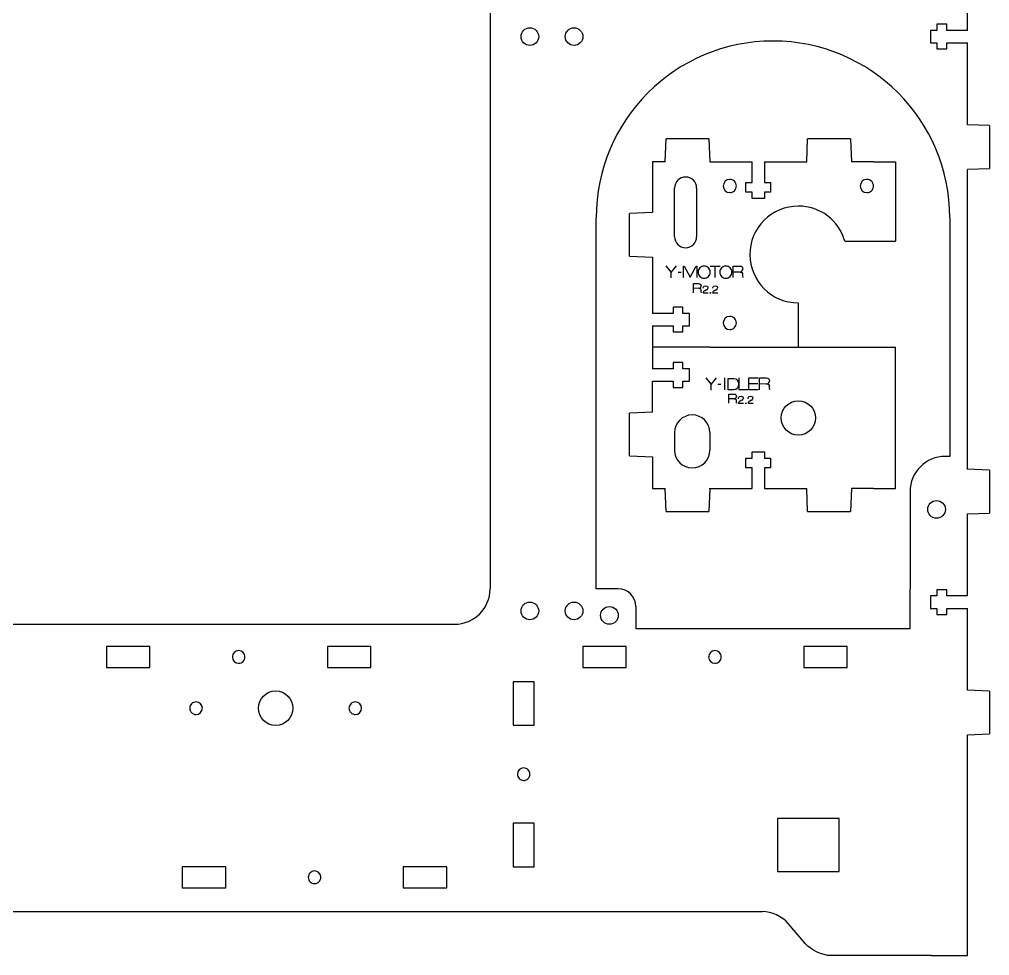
# Model space of a CAD drawing. Extents: x 49 to 1952, y 75 to 1350.
# Drawn here: x 842.2 to 1061.6, y 74.5 to 286.4 of the extents above; entities that cross this region are included whole.
import ezdxf

# ---------------------------------------------------------------- set-up
doc = ezdxf.new("R2010")
doc.units = 0
doc.header["$MEASUREMENT"] = 0
for name, color, linetype in [('4_8MM_TABS_-_PLYWOOD', 160, 'Continuous'), ('PASS_1', 1, 'Continuous'), ('PASS_2', 5, 'Continuous'), ('PASS_3', 7, 'Continuous'), ('RASTER_-_LETTERS', 3, 'Continuous'), ('T-SLOT_-_PLYWOOD', 7, 'Continuous')]:
    doc.layers.add(name, color=color, linetype=linetype)

msp = doc.modelspace()

# ---------------------------------------------------------------- linework, layer by layer
at = {"layer": '4_8MM_TABS_-_PLYWOOD', "color": 5}
for p, q in [((871.69, 144.54), (861.84, 144.54)), ((861.84, 144.54), (861.84, 139.74)), ((871.69, 139.74), (871.69, 144.54)), ((921.69, 144.54), (911.84, 144.54)), ((911.84, 144.54), (911.84, 139.74)), ((921.69, 139.74), (921.69, 144.54)), ((979.44, 144.54), (969.59, 144.54)), ((969.59, 144.54), (969.59, 139.74)), ((979.44, 139.74), (979.44, 144.54)), ((1029.44, 144.54), (1019.59, 144.54)), ((1019.59, 144.54), (1019.59, 139.74)), ((1029.44, 139.74), (1029.44, 144.54)), ((861.84, 139.74), (871.69, 139.74)), ((911.84, 139.74), (921.69, 139.74)), ((969.59, 139.74), (979.44, 139.74)), ((1019.59, 139.74), (1029.44, 139.74)), ((953.85, 136.54), (953.85, 126.69)), ((958.65, 136.54), (953.85, 136.54)), ((958.65, 126.69), (958.65, 136.54)), ((953.85, 126.69), (958.65, 126.69)), ((953.85, 104.52), (953.85, 94.67)), ((958.65, 104.52), (953.85, 104.52)), ((958.65, 94.67), (958.65, 104.52)), ((888.85, 94.67), (879, 94.67)), ((879, 94.67), (879, 89.87)), ((888.85, 89.87), (888.85, 94.67)), ((938.85, 94.67), (929, 94.67)), ((929, 94.67), (929, 89.87)), ((938.85, 89.87), (938.85, 94.67)), ((953.85, 94.67), (958.65, 94.67)), ((879, 89.87), (888.85, 89.87)), ((929, 89.87), (938.85, 89.87))]:
    msp.add_line(p, q, dxfattribs=at)
for centre, radius, start, end in [((891.77, 142.14), 1.42, 89.9877, 179.9981), ((891.77, 142.14), 1.42, 359.9969, 90.0158), ((999.52, 142.14), 1.42, 89.9877, 179.9981), ((999.52, 142.14), 1.42, 359.9969, 90.0158), ((891.77, 142.14), 1.43, 180.0473, 269.9669), ((891.77, 142.14), 1.42, 269.9903, 359.9969), ((999.52, 142.14), 1.43, 180.0473, 269.9669), ((999.52, 142.14), 1.42, 269.9903, 359.9969), ((956.26, 115.6), 1.43, 90.0473, 179.9669), ((956.25, 115.61), 1.42, 359.9877, 89.9981), ((956.25, 115.61), 1.42, 179.9903, 269.9969), ((956.25, 115.6), 1.42, 269.9969, 0.0158), ((908.93, 92.27), 1.42, 89.9903, 179.9969), ((908.93, 92.27), 1.42, 179.9969, 270.0158), ((908.93, 92.27), 1.43, 0.0473, 89.9669), ((908.93, 92.27), 1.42, 269.9877, 359.9981)]:
    msp.add_arc(centre, radius, start, end, dxfattribs=at)
at = {"layer": 'PASS_1'}
for p, q in [((988.24, 254.23), (988.46, 259.43)), ((998.13, 259.43), (988.46, 259.43)), ((998.13, 259.43), (998.34, 254.23)), ((1020.27, 254.23), (1020.48, 259.43)), ((1030.16, 259.43), (1020.48, 259.43)), ((1030.16, 259.43), (1030.37, 254.23)), ((988.24, 254.23), (985.37, 254.23)), ((985.37, 254.23), (985.37, 242.76)), ((998.34, 254.23), (1007.91, 254.23)), ((1010.71, 254.23), (1020.27, 254.23)), ((1035.37, 254.23), (1030.37, 254.23)), ((1035.37, 254.23), (1040.37, 254.23)), ((1040.37, 254.23), (1040.37, 236.23)), ((985.37, 242.76), (980.17, 242.54)), ((980.17, 232.87), (980.17, 242.54)), ((1028.9, 236.23), (1040.37, 236.23)), ((980.17, 232.87), (985.37, 232.66)), ((985.37, 232.66), (985.37, 219.91)), ((1018.37, 222.28), (1018.37, 212.23)), ((985.37, 217.1), (985.37, 212.23)), ((998.37, 212.23), (985.37, 212.23)), ((985.37, 212.23), (985.37, 207.36)), ((998.37, 212.23), (1012.37, 212.23)), ((1012.37, 212.23), (1040.37, 212.23)), ((1040.37, 180.23), (1040.37, 212.23)), ((985.37, 197.51), (985.37, 204.56)), ((985.37, 197.51), (980.17, 197.29)), ((980.17, 187.62), (980.17, 197.29)), ((980.17, 187.62), (985.37, 187.41)), ((985.37, 187.41), (985.37, 180.23)), ((985.37, 180.23), (988.24, 180.23)), ((988.46, 175.03), (988.24, 180.23)), ((998.34, 180.23), (998.13, 175.03)), ((998.24, 180.23), (1007.91, 180.23)), ((1010.71, 180.23), (1020.27, 180.23)), ((1020.48, 175.03), (1020.27, 180.23)), ((1030.37, 180.23), (1030.16, 175.03)), ((1035.37, 180.23), (1030.37, 180.23)), ((1035.37, 180.23), (1040.37, 180.23)), ((988.46, 175.03), (998.13, 175.03)), ((1020.48, 175.03), (1030.16, 175.03))]:
    msp.add_line(p, q, dxfattribs=at)
for radius, start, end in [(10.95, 89.9968, 179.9996), (10.96, 15.9213, 89.9968), (10.95, 180.0014, 270.0002)]:
    msp.add_arc((1018.37, 233.23), radius, start, end, dxfattribs=at)
at = {"layer": 'PASS_2', "color": 5}
for p, q in [((990.37, 242.26), (990.37, 248.26)), ((995.37, 248.26), (995.37, 242.26)), ((990.37, 237.26), (990.37, 242.26)), ((995.37, 242.26), (995.37, 237.26)), ((990.37, 192.91), (990.37, 188.91)), ((998.37, 192.91), (998.37, 188.91)), ((1027.64, 105.54), (1013.64, 105.54)), ((1013.64, 105.54), (1013.64, 93.54)), ((1027.64, 93.54), (1027.64, 105.54)), ((1013.64, 93.54), (1027.64, 93.54))]:
    msp.add_line(p, q, dxfattribs=at)
for centre, radius in [((957.64, 282.54), 2), ((967.64, 282.54), 2), ((1018.37, 196.23), 3.9), ((1049.64, 175.54), 2), ((957.64, 152.54), 2), ((967.64, 152.54), 2), ((975.64, 151.54), 2)]:
    msp.add_circle(centre, radius, dxfattribs=at)
for centre, radius, start, end in [((992.87, 248.26), 2.5, 0, 180), ((1002.87, 248.73), 1.5, 89.9972, 179.9758), ((1002.87, 248.73), 1.5, 359.983, 90.017), ((1033.87, 248.73), 1.5, 90.0204, 179.9796), ((1033.87, 248.73), 1.5, 359.9658, 90.0746), ((1002.87, 248.73), 1.5, 180.0391, 269.973), ((1002.87, 248.73), 1.5, 269.973, 0.0418), ((1033.87, 248.73), 1.5, 179.9997, 269.9855), ((1033.87, 248.73), 1.5, 269.9855, 359.9889), ((992.87, 237.26), 2.5, 180, 0), ((1002.87, 217.73), 1.5, 89.9972, 179.9758), ((1002.87, 217.73), 1.5, 180.0391, 269.973), ((1002.87, 217.73), 1.5, 359.983, 90.017), ((1002.87, 217.73), 1.5, 269.973, 0.0418), ((994.37, 192.91), 4, 0, 180), ((994.37, 188.91), 4, 180, 0), ((882.14, 130.54), 1.42, 89.987, 180.013), ((882.14, 130.54), 1.42, 359.9988, 89.987), ((918.14, 130.54), 1.42, 89.9881, 180.0133), ((918.14, 130.54), 1.42, 359.9977, 89.9881), ((882.14, 130.54), 1.42, 179.9954, 270.006), ((882.14, 130.54), 1.43, 270.037, 359.9758), ((918.14, 130.54), 1.42, 179.9949, 270.0051), ((918.14, 130.54), 1.43, 270.0379, 359.9749)]:
    msp.add_arc(centre, radius, start, end, dxfattribs=at)
at = {"layer": 'PASS_3'}
for p, q in [((1056.64, 284.44), (1056.64, 302.51)), ((948.64, 297.54), (948.64, 157.54)), ((1056.64, 283.94), (1056.64, 284.44)), ((1056.64, 280.64), (1056.64, 281.14)), ((1056.64, 262.61), (1056.64, 280.64)), ((1061.64, 262.4), (1056.64, 262.61)), ((1061.64, 262.4), (1061.64, 252.71)), ((1056.64, 252.51), (1061.64, 252.71)), ((1056.64, 184.57), (1056.64, 252.47)), ((972.64, 157.54), (972.64, 241.54)), ((1052.64, 241.54), (1052.64, 187.54)), ((1052.64, 187.54), (1051.64, 187.54)), ((1061.64, 184.4), (1056.64, 184.61)), ((1061.64, 184.4), (1061.64, 174.71)), ((1043.64, 179.54), (1043.64, 157.54)), ((1056.64, 174.51), (1061.64, 174.71)), ((1056.64, 156.44), (1056.64, 174.51)), ((948.64, 171.54), (948.64, 157.54)), ((977.64, 157.54), (972.64, 157.54)), ((1043.64, 148.54), (1043.64, 157.54)), ((1056.64, 155.94), (1056.64, 156.44)), ((981.64, 153.54), (981.64, 148.54)), ((1056.64, 152.64), (1056.64, 153.14)), ((1056.64, 134.61), (1056.64, 152.64)), ((666.14, 149.54), (940.64, 149.54)), ((981.64, 148.54), (1043.64, 148.54)), ((1061.64, 134.4), (1056.64, 134.61)), ((1061.64, 134.4), (1061.64, 124.71)), ((1056.64, 124.51), (1061.64, 124.71)), ((1056.64, 109.47), (1056.64, 124.51)), ((1056.64, 74.54), (1056.64, 109.47)), ((750.61, 84.54), (925.63, 84.54)), ((925.63, 84.54), (1010.28, 84.54)), ((1019.96, 77.24), (1016.09, 81.84)), ((1048.43, 74.54), (1025.77, 74.54)), ((1048.43, 74.54), (1056.64, 74.54))]:
    msp.add_line(p, q, dxfattribs=at)
for centre, radius, start, end in [((1012.64, 241.54), 40, 0, 180), ((1051.64, 179.54), 8, 90, 180), ((940.64, 157.54), 8, 270, 360), ((977.64, 153.54), 4, 0, 90)]:
    msp.add_arc(centre, radius, start, end, dxfattribs=at)
for points in [[(1016.09, 81.84), (1014.84, 83.32), (1012.23, 84.54), (1010.28, 84.54)], [(1025.77, 74.54), (1023.82, 74.54), (1021.21, 75.76), (1019.96, 77.24)]]:
    msp.add_open_spline(points, degree=3, dxfattribs=at)
at = {"layer": 'RASTER_-_LETTERS'}
for p, q in [((988.43, 230.66), (989.64, 229.17)), ((989.64, 229.17), (990.85, 230.66)), ((992.41, 228), (992.41, 230.6)), ((992.41, 230.6), (992.53, 230.6)), ((992.53, 230.6), (993.9, 228.07)), ((993.91, 228.07), (995.27, 230.6)), ((995.27, 230.6), (995.39, 230.6)), ((995.39, 230.6), (995.39, 228)), ((998.41, 230.6), (1000.66, 230.6)), ((999.54, 228), (999.54, 230.6)), ((1003.66, 228), (1003.66, 230.6)), ((1003.66, 230.6), (1005.09, 230.6)), ((989.64, 227.94), (989.64, 229.17)), ((991.18, 229.24), (991.88, 229.24)), ((1005.19, 229.26), (1003.66, 229.26)), ((994.64, 224.55), (994.64, 226.64)), ((994.64, 226.64), (995.79, 226.64)), ((995.86, 225.57), (994.64, 225.56)), ((996.83, 224.55), (997.98, 224.55)), ((997.61, 225.23), (997.23, 225.04)), ((998.34, 224.55), (998.62, 224.55)), ((998.48, 224.41), (998.48, 224.69)), ((998.99, 224.55), (1000.14, 224.55)), ((999.77, 225.23), (999.39, 225.04)), ((997.43, 205.28), (998.64, 203.78)), ((998.64, 203.78), (999.85, 205.28)), ((1001.69, 205.28), (1001.69, 202.57)), ((1002.47, 205.18), (1003.75, 205.18)), ((1002.47, 202.57), (1002.47, 205.18)), ((1005.01, 202.58), (1005.01, 205.3)), ((1007.18, 202.58), (1007.18, 205.3)), ((1007.18, 205.3), (1009.3, 205.3)), ((1009.61, 202.6), (1009.61, 205.31)), ((1009.61, 205.31), (1011.1, 205.31)), ((998.64, 202.55), (998.64, 203.78)), ((1000.18, 203.86), (1000.88, 203.86)), ((1003.75, 202.57), (1002.47, 202.57)), ((1006.92, 202.58), (1005.01, 202.58)), ((1007.18, 204.04), (1009.21, 204.04)), ((1009.32, 202.58), (1007.18, 202.58)), ((1011.2, 203.92), (1009.61, 203.91)), ((1002.64, 199.55), (1002.64, 201.64)), ((1002.64, 201.64), (1003.79, 201.64)), ((1003.86, 200.57), (1002.64, 200.56)), ((1005.61, 200.23), (1005.23, 200.04)), ((1007.77, 200.23), (1007.39, 200.04)), ((1004.83, 199.55), (1005.98, 199.55)), ((1006.34, 199.55), (1006.62, 199.55)), ((1006.48, 199.41), (1006.48, 199.69)), ((1006.99, 199.55), (1008.14, 199.55))]:
    msp.add_line(p, q, dxfattribs=at)
for centre, radius, start, end in [((997, 229.31), 1.29, 87.3148, 183.1646), ((997.12, 229.31), 1.29, 356.8549, 92.7091), ((1001.91, 229.31), 1.29, 87.304, 183.1612), ((1002.03, 229.31), 1.29, 356.8488, 92.7085), ((997, 229.17), 1.29, 176.8341, 272.6783), ((997.12, 229.17), 1.29, 267.2978, 3.1464), ((1001.91, 229.17), 1.29, 176.8383, 272.6958), ((1002.03, 229.17), 1.29, 267.2917, 3.1518), ((1005.19, 229.89), 0.62, 269.9709, 0.0471), ((1009.25, 228.63), 3.48, 178.6826, 190.5748), ((995.87, 226.07), 0.496, 269.9266, 0.0588), ((999.1, 225.06), 2.77, 178.6921, 190.625), ((997.41, 225.72), 0.533, 292.8439, 357.5702), ((999.57, 225.72), 0.533, 292.8439, 357.5702), ((1011.2, 204.57), 0.645, 269.9709, 0.0471), ((1015.42, 203.26), 3.62, 178.6826, 190.5748), ((1003.87, 201.07), 0.496, 269.9266, 0.0588), ((1007.1, 200.06), 2.77, 178.6921, 190.625), ((1005.41, 200.72), 0.533, 292.8439, 357.5702), ((1007.57, 200.72), 0.533, 292.8439, 357.5702)]:
    msp.add_arc(centre, radius, start, end, dxfattribs=at)
for points in [[(1005.09, 230.6), (1005.61, 230.6), (1005.81, 230.35), (1005.81, 229.89)], [(1005.19, 229.26), (1005.59, 229.26), (1005.77, 229.07), (1005.76, 228.71)], [(995.79, 226.64), (996.2, 226.64), (996.36, 226.44), (996.36, 226.07)], [(996.86, 225.59), (996.86, 225.75), (996.87, 226.14), (997.41, 226.14)], [(997.41, 226.14), (997.85, 226.14), (997.94, 225.85), (997.94, 225.7)], [(999.02, 225.59), (999.02, 225.75), (999.03, 226.14), (999.57, 226.14)], [(999.57, 226.14), (1000.01, 226.14), (1000.1, 225.85), (1000.1, 225.7)], [(995.86, 225.57), (996.18, 225.56), (996.33, 225.41), (996.32, 225.13)], [(997.23, 225.04), (996.95, 224.87), (996.84, 224.78), (996.83, 224.55)], [(999.39, 225.04), (999.11, 224.87), (999, 224.78), (998.99, 224.55)], [(1003.75, 205.18), (1004.47, 205.18), (1004.84, 204.65), (1004.84, 203.88)], [(1011.1, 205.31), (1011.64, 205.31), (1011.85, 205.05), (1011.85, 204.57)], [(1004.84, 203.88), (1004.84, 203.1), (1004.47, 202.57), (1003.75, 202.57)], [(1011.2, 203.92), (1011.62, 203.91), (1011.81, 203.72), (1011.8, 203.35)], [(1003.79, 201.64), (1004.2, 201.64), (1004.36, 201.44), (1004.36, 201.07)], [(1003.86, 200.57), (1004.18, 200.56), (1004.33, 200.41), (1004.32, 200.13)], [(1005.23, 200.04), (1004.95, 199.87), (1004.84, 199.78), (1004.83, 199.55)], [(1004.86, 200.59), (1004.86, 200.75), (1004.87, 201.14), (1005.41, 201.14)], [(1005.41, 201.14), (1005.85, 201.14), (1005.94, 200.85), (1005.94, 200.7)], [(1007.39, 200.04), (1007.11, 199.87), (1007, 199.78), (1006.99, 199.55)], [(1007.02, 200.59), (1007.02, 200.75), (1007.03, 201.14), (1007.57, 201.14)], [(1007.57, 201.14), (1008.01, 201.14), (1008.1, 200.85), (1008.1, 200.7)]]:
    msp.add_open_spline(points, degree=3, dxfattribs=at)
at = {"layer": 'T-SLOT_-_PLYWOOD'}
for p, q in [((1051.93, 285.34), (1049.73, 285.34)), ((1049.73, 285.34), (1049.73, 283.94)), ((1051.93, 283.94), (1051.93, 285.34)), ((1049.73, 283.94), (1048.28, 283.94)), ((1048.28, 283.94), (1048.28, 281.14)), ((1056.64, 283.94), (1051.93, 283.94)), ((1048.28, 281.14), (1049.73, 281.14)), ((1049.73, 281.14), (1049.73, 279.74)), ((1051.93, 279.74), (1051.93, 281.14)), ((1051.93, 281.14), (1056.64, 281.14)), ((1049.73, 279.74), (1051.93, 279.74)), ((1049.73, 155.94), (1048.28, 155.94)), ((1048.28, 155.94), (1048.28, 153.14)), ((1051.93, 157.34), (1049.73, 157.34)), ((1049.73, 157.34), (1049.73, 155.94)), ((1051.93, 155.94), (1051.93, 157.34)), ((1056.64, 155.94), (1051.93, 155.94)), ((1048.28, 153.14), (1049.73, 153.14)), ((1049.73, 153.14), (1049.73, 151.74)), ((1049.73, 151.74), (1051.93, 151.74)), ((1051.93, 151.74), (1051.93, 153.14)), ((1051.93, 153.14), (1056.64, 153.14))]:
    msp.add_line(p, q, dxfattribs=at)
at = {"layer": 'T-SLOT_-_PLYWOOD', "color": 1}
for p, q in [((1007.91, 249.52), (1007.91, 254.23)), ((1010.71, 254.23), (1010.71, 249.52)), ((1006.51, 247.32), (1006.51, 249.52)), ((1006.51, 249.52), (1007.91, 249.52)), ((1010.71, 249.52), (1012.11, 249.52)), ((1012.11, 249.52), (1012.11, 247.32)), ((1007.91, 247.32), (1006.51, 247.32)), ((1007.91, 245.87), (1007.91, 247.32)), ((1010.71, 245.87), (1007.91, 245.87)), ((1012.11, 247.32), (1010.71, 247.32)), ((1010.71, 247.32), (1010.71, 245.87)), ((990.08, 219.91), (985.37, 219.91)), ((992.28, 221.31), (990.08, 221.31)), ((990.08, 221.31), (990.08, 219.91)), ((992.28, 219.91), (992.28, 221.31)), ((993.73, 219.91), (992.28, 219.91)), ((993.73, 217.1), (993.73, 219.91)), ((985.37, 217.1), (990.08, 217.1)), ((990.08, 217.1), (990.08, 215.71)), ((990.08, 215.71), (992.28, 215.71)), ((992.28, 215.71), (992.28, 217.1)), ((992.28, 217.1), (993.73, 217.1)), ((992.28, 208.76), (990.08, 208.76)), ((990.08, 208.76), (990.08, 207.36)), ((992.28, 207.36), (992.28, 208.76)), ((990.08, 207.36), (985.37, 207.36)), ((993.73, 207.36), (992.28, 207.36)), ((993.73, 204.56), (993.73, 207.36)), ((985.37, 204.56), (990.08, 204.56)), ((990.08, 204.56), (990.08, 203.16)), ((992.28, 203.16), (992.28, 204.56)), ((992.28, 204.56), (993.73, 204.56)), ((990.08, 203.16), (992.28, 203.16)), ((1006.51, 184.94), (1006.51, 187.14)), ((1006.51, 187.14), (1007.91, 187.14)), ((1007.91, 187.14), (1007.91, 188.59)), ((1007.91, 188.59), (1010.71, 188.59)), ((1010.71, 188.59), (1010.71, 187.14)), ((1010.71, 187.14), (1012.11, 187.14)), ((1012.11, 187.14), (1012.11, 184.94)), ((1007.91, 184.94), (1006.51, 184.94)), ((1007.91, 180.23), (1007.91, 184.94)), ((1012.11, 184.94), (1010.71, 184.94)), ((1010.71, 184.94), (1010.71, 180.23))]:
    msp.add_line(p, q, dxfattribs=at)
at = {"layer": 'T-SLOT_-_PLYWOOD', "color": 5}
msp.add_circle((900.14, 130.54), 3.9, dxfattribs=at)

doc.saveas('drawing.dxf')
